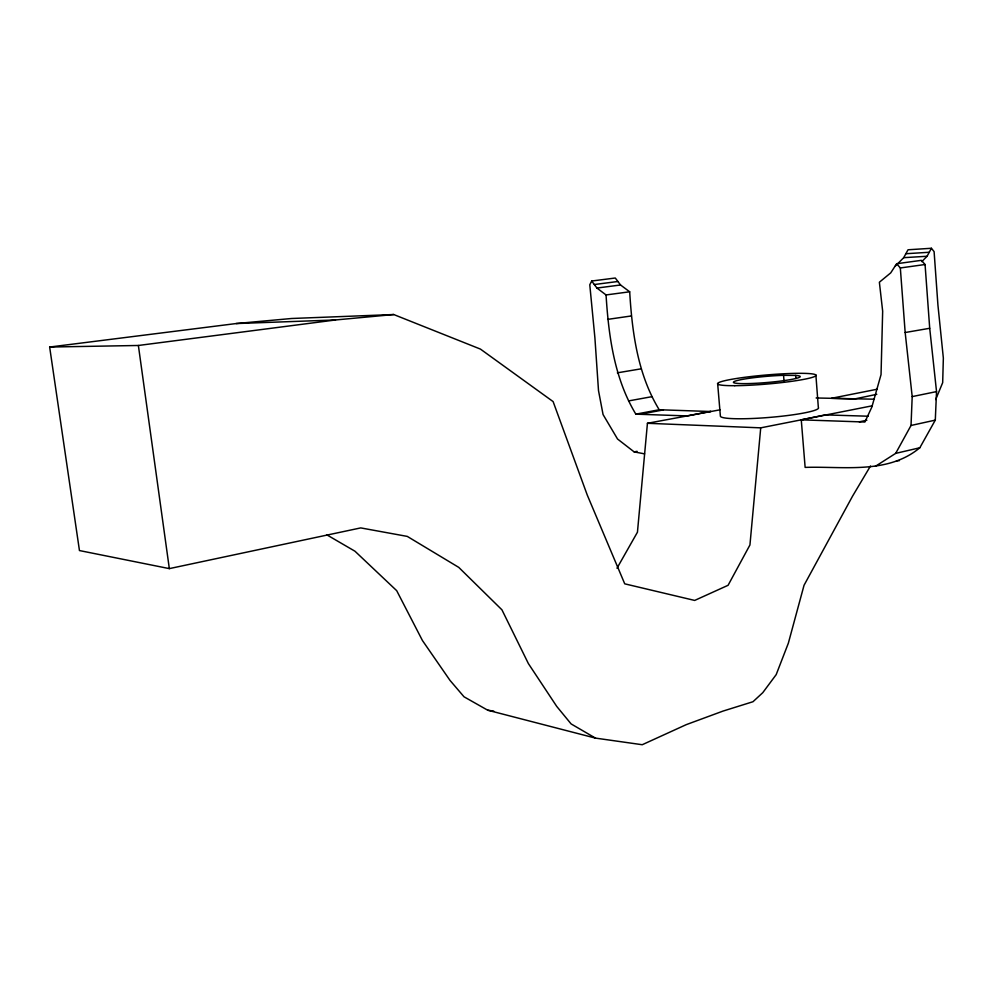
<?xml version="1.0" encoding="UTF-8"?>
<svg xmlns="http://www.w3.org/2000/svg" width="993" height="993" viewBox="0 0 993 993"><rect width="100%" height="100%" fill="white"/><g stroke="black" fill="none" stroke-linecap="round" stroke-linejoin="round"><path stroke-width="1.49" d="M875.342 466.338L895.674 453.379L911.028 425.463L912.195 396.604L905.169 332.518L900.328 267.961L896.667 263.728L890.709 272.889L879.376 282.223L882.665 311.194L881.039 374.609L871.817 407.155L864.878 422.025L801.264 419.84L805.137 467.393C843.479 466.151 887.804 474.455 919.828 447.769L935.294 420.126L936.536 391.602L929.709 328.286L925.066 264.51L921.405 260.327L896.667 263.728M719.962 409.836L647.436 423.291L637.444 532.198L616.988 568.232M872.326 405.789L760.725 427.846L749.938 544.971L728.08 585.299L694.678 600.43L624.734 583.834L587.248 495.01L553.113 401.594L480.426 349.089L393.724 314.533L291.657 318.492L236.123 323.557L49.65 347.041L79.452 550.556L169.331 568.617L360.732 527.904L407.291 536.406L458.754 567.375L501.937 609.826L528.388 663.585L556.713 706.383L571.112 723.922L595.477 738.109L642.235 744.725L686.262 724.642L723.041 711.075L752.979 701.728L762.773 692.68L776.191 674.619L788.343 643.203L804.045 585.262L852.515 496.227L870.476 466.015M935.679 399.558L942.68 382.653L943.35 358.113L937.938 305.186L934.103 251.626L931.422 248.275L908.024 249.777L903.704 257.671L895.276 266.161M710.814 411.524L659.215 409.749C637.667 374.473 632.119 332.345 629.686 291.793L620.538 284.979L615.288 278.015L591.691 281.019L589.78 284.78L594.906 337.893L598.506 390.621L603.061 414.553L617.534 439.005L634.179 451.914L644.569 453.851M921.802 261.643L927.077 256.268L931.422 248.275M895.674 453.379L919.828 447.769M911.028 425.463L935.294 420.126M859.317 421.839L866.864 420.225M912.195 396.604L936.536 391.602M801.264 419.84L825.295 414.888L868.18 416.216M634.179 451.914L637.084 451.319M876.794 394.32L854.539 398.975L831.426 398.305L877.353 389.194M710.802 411.35L687.181 415.918L635.843 414.155C614.27 378.42 608.622 335.919 606.053 294.946L596.942 288.057L591.691 281.019M635.843 414.155L659.215 409.749M640.051 414.292L663.436 409.886M628.569 400.924L651.942 396.666M905.169 332.518L929.709 328.286M617.348 372.834L640.77 368.887M607.617 319.386L631.163 315.985M900.328 267.961L925.066 264.51M606.053 294.946L629.686 291.793M596.942 288.057L620.538 284.979M594.311 284.532L617.919 281.491M49.65 347.041L138.375 345.477L335.497 319.969L393.724 314.533M905.864 253.724L929.249 252.272M903.704 257.671L927.077 256.268M896.48 460.802L899.41 460.64M236.123 323.557L335.497 319.969M795.629 375.428A33.489 3.078 -4.9 0 1 772.542 381.995A33.489 3.078 -4.9 0 1 733.914 381.709A33.489 3.078 -4.9 0 1 783.564 375.329L795.629 375.428L795.865 378.494M816.134 397.982L874.076 399.198M647.436 423.291L760.725 427.846M326.871 534.867L354.96 551.214L396.691 590.661L422.447 640.535L450.015 680.404L464.029 696.801L487.712 710.206L493.769 711.1M487.712 710.206L595.477 738.109M138.375 345.477L169.331 568.617M717.666 383.807L720.397 416.216A49.228 5.399 -4.8 0 0 771.971 417.197A49.228 5.399 -4.8 0 0 818.344 407.49L815.874 374.957M783.564 375.329L784.048 381.436M734.783 385.694A49.365 4.543 -4.9 0 0 815.166 376.223A49.365 4.543 -4.9 0 0 750.547 376.583A49.365 4.543 -4.9 0 0 734.783 385.694"/></g></svg>
